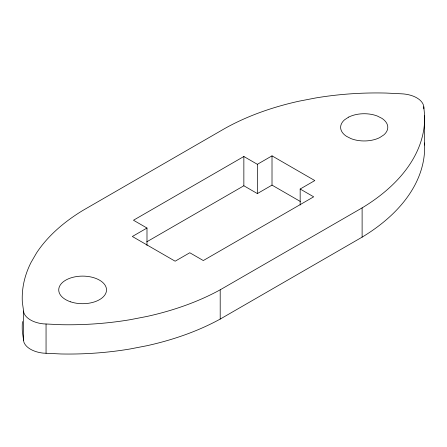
<?xml version="1.0" encoding="UTF-8"?>
<svg xmlns="http://www.w3.org/2000/svg" width="447" height="447" viewBox="0 0 447 447"><rect width="100%" height="100%" fill="white"/><g stroke="black" fill="none" stroke-linecap="round" stroke-linejoin="round"><path stroke-width="0.67" d="M300.166 205.044L300.166 189.02L314.811 180.571L272.011 155.858L257.366 164.312L243.855 156.506L133.474 220.237L146.99 228.037L146.99 245.459M146.99 228.037L132.346 236.491L175.146 261.204L189.791 252.751L203.307 260.551L313.682 196.825L300.166 189.02M146.745 241.838L243.855 185.773L257.366 193.573L272.011 185.119L300.345 201.48M220.198 289.812L362.115 207.883A225.785 130.356 0 0 0 414.559 156.411L414.877 155.819A225.69 130.3 0 0 0 424.65 115.795L423.795 106.766A24.104 13.918 0 0 0 418.705 99.094L416.788 97.843A24.104 13.918 0 0 0 401.333 93.797L386.163 93.06A218.013 125.87 0 0 0 315.923 97.921L299.082 101.173A218.013 125.87 0 0 0 224.707 128.546L82.79 210.481A220.187 127.121 0 0 0 36.559 252.924L31.011 262.495A220.187 127.121 0 0 0 22.35 302.39L23.831 312.688A24.356 14.064 0 0 0 43.175 323.851L61.01 324.706A220.187 127.121 0 0 0 130.111 319.711L146.683 316.504A220.187 127.121 0 0 0 220.198 289.812L220.198 319.08A220.187 127.121 0 0 1 146.683 345.771L130.111 348.973A220.187 127.121 0 0 1 61.01 353.974L43.175 353.119A24.356 14.064 0 0 1 23.831 341.949L22.35 331.652A220.187 127.121 0 0 1 22.445 321.561M220.198 319.08L362.115 237.145A225.785 130.356 0 0 0 414.559 185.678L414.877 185.08A225.69 130.3 0 0 0 424.65 145.057L424.65 115.795M424.454 142.973L424.65 145.057M423.795 106.766L423.795 108.856M362.115 207.883L362.115 237.145M272.011 155.858L272.011 185.119M257.366 164.312L257.366 193.573M243.855 156.506L243.855 185.773M46.052 324.069L46.052 353.331M23.456 311.023L23.456 340.284M348.677 117.097L344.609 119.768A23.579 13.617 0 0 0 346.459 136.307L351.085 138.654A23.579 13.617 0 0 0 379.738 137.587L383.8 134.916A23.579 13.617 0 0 0 381.95 118.371L377.324 116.03A23.579 13.617 0 0 0 348.677 117.097M70.676 301.854A23.892 13.796 0 0 0 106.515 289.907A23.892 13.796 0 0 0 70.676 277.961A23.892 13.796 0 0 0 70.676 301.854"/></g></svg>
